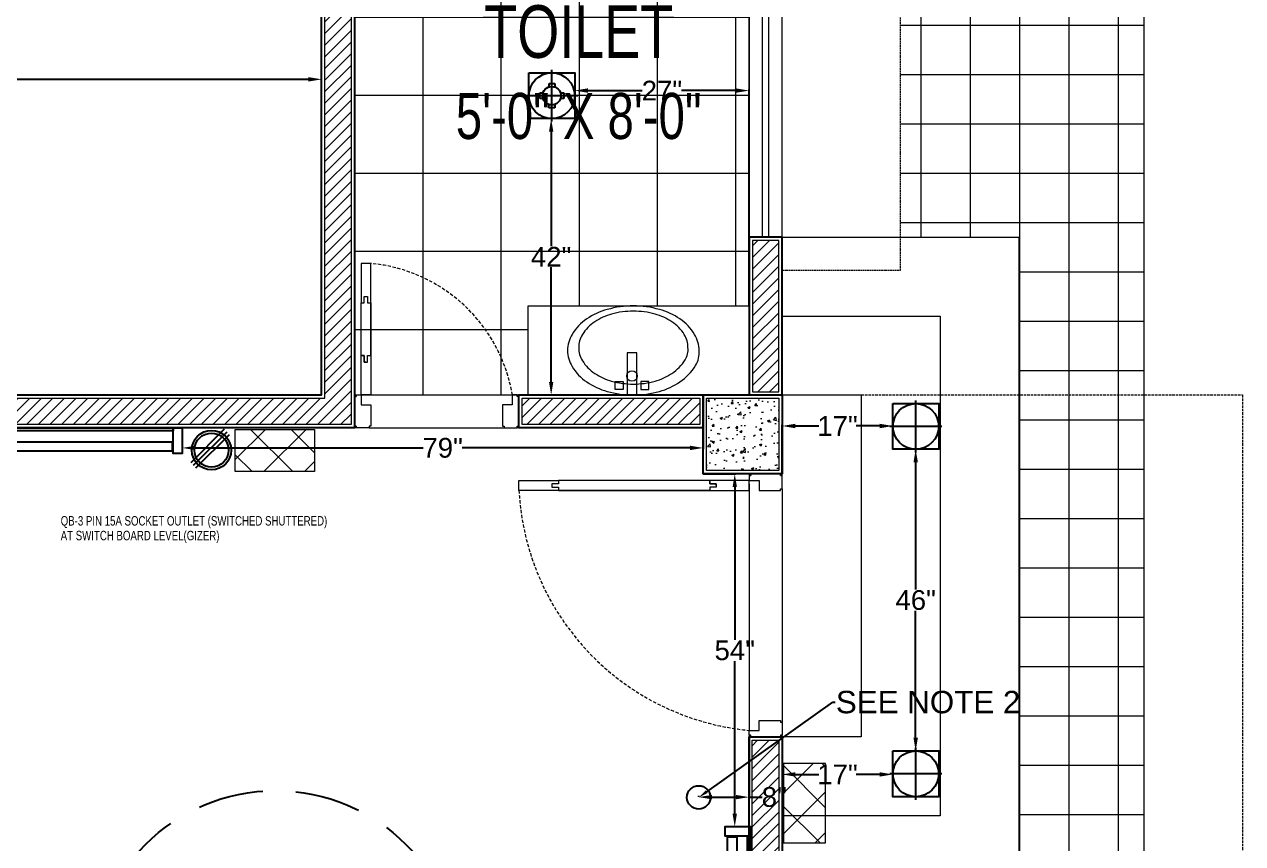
# Model space of a CAD drawing. Header units: inches. Extents: x 112 to 4169, y -2569 to 841.
# Drawn here: x 715.7 to 900.9, y -2329.5 to -2204.9 of the extents above; entities that cross this region are included whole.
import ezdxf
from ezdxf import colors
from ezdxf.entities.mleader import LeaderData, LeaderLine
from ezdxf.math import Vec2, Vec3

# ---------------------------------------------------------------- set-up
doc = ezdxf.new("R2010")
doc.units = ezdxf.units.IN
doc.header["$MEASUREMENT"] = 0
doc.linetypes.add('DASH', pattern=[0.35, 0.25, -0.1])
doc.linetypes.add('DASHED', pattern=[0.75, 0.5, -0.25])
doc.layers.get('Defpoints').update_dxf_attribs({"lineweight": 0})
for name, color, linetype, lineweight in [('COLUMN', 1, 'Continuous', 25), ('DOOR', 115, 'Continuous', 15), ('FLOOR TILE', 40, 'Continuous', 15), ('Glass', 5, 'Continuous', 9), ('HACTH', 8, 'Continuous', 9), ('I-WC----EXST', 7, 'Continuous', 15), ('I-WC----N', 7, 'Continuous', 15), ('Plaster Line', 254, 'Continuous', 15), ('Porch', 90, 'Continuous', 15), ('railing', 232, 'Continuous', 15), ('Stair', 86, 'Continuous', 18), ('Sunshed', 5, 'Continuous', 15), ('Switchboard', 30, 'Continuous', 13), ('Text', 252, 'Continuous', 15), ('WINDOW', 140, 'Continuous', 9)]:
    doc.layers.add(name, color=color, linetype=linetype, lineweight=lineweight)
for name, color, linetype in [('Lights', 7, 'Continuous'), ('Sockets', 7, 'Continuous'), ('wall 05', 253, 'Continuous')]:
    doc.layers.add(name, color=color, linetype=linetype)
doc.styles.get("Standard").update_dxf_attribs({"font": 'arial.ttf'})
doc.styles.add('Swiss721', font='swisscl.ttf')
doc.dimstyles.get("Standard").update_dxf_attribs({"dimtxt": 3, "dimasz": 2, "dimexe": 0.18, "dimexo": 0.0625, "dimgap": 0.09, "dimtad": 0, "dimtih": 1, "dimtoh": 1, "dimdec": 0, "dimzin": 0, "dimdsep": 46, "dimtxsty": 'Standard', "dimcen": 0.09, "dimclrd": 5, "dimadec": 0, "dimazin": 0, "dimtfac": 1, "dimtdec": 0, "dimtofl": 0, "dimtmove": 0, "dimatfit": 3, "dimfxl": 1, "dimtolj": 1, "dimtzin": 0, "dimarcsym": 0})
pattern_1 = [(45, (-121872.999, -173770.7034), (-0.8838834765, 0.8838834765), [])]

# ---------------------------------------------------------------- blocks, each defined once
blk = doc.blocks.new('C 12X12')
at = {"layer": 'HACTH'}
h = blk.add_hatch(dxfattribs=at)
h.set_pattern_fill('AR-CONC', color=256, scale=0.5, style=0)
h.set_pattern_definition([(50, (0, 0), (3.58630091, -0.313760675), [0.375, -4.125]), (355, (0, 0), (-0.69375667, 3.76096067), [0.3, -3.3]), (100.4514, (0.299, -0.026), (2.89254691, 3.44719771), [0.31870095, -3.50571056]), (46.1842, (0, 1), (5.33620524, -0.82759507), [0.5625, -6.1875]), (96.6356, (0.4447, 0.931), (4.67331353, 4.87058935), [0.47805144, -5.258565]), (351.1842, (0, 1), (4.67330973, 4.870593), [0.45, -4.95]), (21, (0.5, 0.75), (2.98453526, -2.01309445), [0.375, -4.125]), (326, (0.5, 0.75), (1.21657666, 3.62575023), [0.3, -3.3]), (71.4514, (0.7487, 0.5822), (4.20111314, 1.61265248), [0.31870095, -3.50571056]), (37.5, (0, 0), (0.060799277, 1.66446927), [0, -3.26, 0, -3.35, 0, -3.3125]), (7.5, (0, 0), (1.315347687, 1.97205856), [0, -1.91, 0, -3.185, 0, -1.2625]), (327.5, (-1.115, 0), (2.66911218, -0.112774359), [0, -1.25, 0, -3.9, 0, -5.175]), (317.5, (-1.615, 0), (2.915930847, 0.50052491), [0, -1.625, 0, -2.59, 0, -3.675])])
h.paths.add_polyline_path([(88279, -6819.5), (88279, -6808.5), (88268, -6808.5), (88268, -6819.5)])
at = {"layer": 'COLUMN'}
blk.add_lwpolyline([(88267.5, -6808), (88279.5, -6808), (88279.5, -6820), (88267.5, -6820)], close=True, dxfattribs=at)
at = {"layer": 'Plaster Line'}
blk.add_lwpolyline([(88268, -6808.5), (88279, -6808.5), (88279, -6819.5), (88268, -6819.5)], close=True, dxfattribs=at)
blk = doc.blocks.new('HANDWASH-02-PLAN')
at = {"layer": 'I-WC----N', "color": 2}
for points in [[(5.1, 0, 0.068513), (104.4, 13.6, 0.080648), (181.8, 49.6, 0.107051), (241.7, 112.3, 0.160603), (255.1, 169.3, 0.138041), (237.9, 230.4, 0.107051), (181.8, 289.1, 0.080648), (104.4, 325, 0.068513), (5.1, 338.7, 0.068513), (-94.2, 325, 0.080648), (-171.6, 289.1, 0.107051), (-227.7, 230.4, 0.138041), (-244.8, 169.3, 0.138041), (-227.7, 108.3, 0.107051), (-171.6, 49.6, 0.080648), (-94.2, 13.6, 0.068513)], [(5.1, 41.5, 0.067522), (87.7, 52.7, 0.079863), (151.9, 82.1, 0.107115), (201.7, 133.5, 0.162551), (212.8, 180.1, 0.139778), (198.6, 229.9, 0.107115), (151.9, 278.1, 0.079863), (87.7, 307.5, 0.067522), (5.1, 318.7, 0.067522), (-77.5, 307.5, 0.079863), (-141.7, 278.1, 0.107115), (-188.3, 229.9, 0.139778), (-202.5, 180.1, 0.139778), (-188.3, 130.3, 0.107115), (-141.7, 82.1, 0.079863), (-77.5, 52.7, 0.067522)]]:
    blk.add_lwpolyline(points, format="xyb", close=True, dxfattribs=at)
blk.add_circle((0, 72.3), 20, dxfattribs=at)
blk = doc.blocks.new('A$C01EB0BB3')
at = {"layer": 'I-WC----N', "color": 250, "ltscale": 0.5}
for points in [[(9.08, 6.42), (9.08, 0), (10.51, 0), (10.51, 6.42)], [(8.43, 2.06), (8.43, 0.85), (7.23, 0.85), (7.23, 2.06)], [(11.15, 2.06), (11.15, 0.85), (12.36, 0.85), (12.36, 2.06)]]:
    blk.add_lwpolyline(points, close=True, dxfattribs=at)
at = {"layer": 'I-WC----N', "color": 2, "xscale": 0.03999999999359716, "yscale": 0.03999999999359716, "zscale": 0.03999999999359716}
blk.add_blockref('HANDWASH-02-PLAN', (9.79, 0), dxfattribs=at)
blk = doc.blocks.new('A$C5AAA0143')
at = {"layer": 'Defpoints'}
for points in [[(-39.75, 5), (-40, 5), (-40, 4.75), (-39.75, 4.75)], [(0, 5), (-0.25, 5), (-0.25, 4.75), (0, 4.75)], [(-39.75, 0.25), (-40, 0.25), (-40, 0), (-39.75, 0)], [(0, 0.25), (-0.25, 0.25), (-0.25, 0), (0, 0)]]:
    blk.add_lwpolyline(points, close=True, dxfattribs=at)
at = {"layer": 'DOOR'}
for points in [[(-1.75, 10), (-2, 10), (-2, 11), (-2.5, 11), (-2.5, 5), (-1, 5), (-1, 11), (-1.5, 11), (-1.5, 10), (-1.75, 10), (-1.5, 10), (-1.5, 11), (-1, 11), (-1, 33.99), (-1.5, 33.99), (-1.5, 34.99), (-2, 34.99), (-2, 33.99), (-2.5, 33.99), (-2.5, 11), (-2.5, 39.99), (-1, 39.99), (-1, 33.99)], [(-39, 5), (-39, 3.5), (-37.5, 3.5), (-37.5, 0.25), (-37.75, 0.25), (-37.75, 0), (-39.75, 0), (-39.75, 0.25), (-40, 0.25), (-40, 4.75), (-39.75, 4.75), (-39.75, 5), (-39, 5)], [(-1, 5), (-1, 3.5), (-2.5, 3.5), (-2.5, 0.25), (-2.25, 0.25), (-2.25, 0), (-0.25, 0), (-0.25, 0.25), (0, 0.25), (0, 4.75), (-0.25, 4.75), (-0.25, 5), (-1, 5)]]:
    blk.add_lwpolyline(points, dxfattribs=at)
at = {"layer": 'DOOR', "linetype": 'DASHED', "lineweight": 0}
blk.add_arc((-0.49, 1.36), 38.68, 92.9729, 174.603, dxfattribs=at)
at = {"layer": 'HACTH', "lineweight": 0, "ltscale": 10}
for p, q in [((-1.5, 5), (-39, 5)), ((-2.25, 0), (-37.75, 0))]:
    blk.add_line(p, q, dxfattribs=at)
blk = doc.blocks.new('A$C63C712C3')
at = {"ltscale": 2}
for p, q in [((39.8, 42), (33.8, 42)), ((39.8, 15.9), (33.8, 15.9)), ((1230.6, 42), (1236.6, 42)), ((1230.6, 15.9), (1236.6, 15.9))]:
    blk.add_line(p, q, dxfattribs=at)
for points in [[(35.5, 102.6), (0, 102.6), (0, 0), (35.5, 0)], [(35.5, 102.6), (1235.5, 102.6), (1235.5, 90.2), (35.5, 90.2)], [(1235.5, 102.6), (1270.9, 102.6), (1270.9, 0), (1235.5, 0)], [(39.8, 47.6), (1230.6, 47.6), (1230.6, 10.1), (39.8, 10.1)]]:
    blk.add_lwpolyline(points, close=True, dxfattribs=at)
blk = doc.blocks.new('*D312')
at = {"color": 0, "lineweight": -2, "transparency": 16777216}
for p, q in [((818.91, -2273.3), (823.84, -2273.3)), ((826.04, -2326.99), (823.48, -2326.99))]:
    blk.add_line(p, q, dxfattribs=at)
at = {"color": 5, "lineweight": -2, "transparency": 16777216}
for p, q in [((823.66, -2275.3), (823.66, -2298.53)), ((823.66, -2324.99), (823.66, -2301.76))]:
    blk.add_line(p, q, dxfattribs=at)
at = {"color": 5, "transparency": 16777216}
for points in [[(823.33, -2275.3), (823.99, -2275.3), (823.66, -2273.3)], [(823.33, -2324.99), (823.99, -2324.99), (823.66, -2326.99)]]:
    blk.add_solid(points, dxfattribs=at)
at = {"layer": 'Defpoints', "color": 0, "transparency": 16777216}
for p in [(818.85, -2273.3), (823.66, -2273.3), (826.1, -2326.99)]:
    blk.add_point(p, dxfattribs=at)
at = {"color": 0, "transparency": 16777216, "insert": (823.66, -2300.14), "char_height": 3, "attachment_point": 5}
blk.add_mtext('\\A1;54"', dxfattribs=at)
blk = doc.blocks.new('*D318')
at = {"color": 0, "lineweight": -2, "transparency": 16777216}
for p, q in [((739.66, -2266.36), (739.66, -2269.53)), ((818.85, -2266.36), (818.85, -2269.53))]:
    blk.add_line(p, q, dxfattribs=at)
at = {"color": 5, "lineweight": -2, "transparency": 16777216}
for p, q in [((741.66, -2269.35), (776.29, -2269.35)), ((816.85, -2269.35), (782.22, -2269.35))]:
    blk.add_line(p, q, dxfattribs=at)
at = {"color": 5, "transparency": 16777216}
for points in [[(741.66, -2269.01), (741.66, -2269.68), (739.66, -2269.35)], [(816.85, -2269.01), (816.85, -2269.68), (818.85, -2269.35)]]:
    blk.add_solid(points, dxfattribs=at)
at = {"layer": 'Defpoints', "color": 0, "transparency": 16777216}
for p in [(739.66, -2266.3), (818.85, -2266.3), (818.85, -2269.35)]:
    blk.add_point(p, dxfattribs=at)
at = {"color": 0, "transparency": 16777216, "insert": (779.26, -2269.35), "char_height": 3, "attachment_point": 5}
blk.add_mtext('\\A1;79"', dxfattribs=at)
blk = doc.blocks.new('*D330')
at = {"color": 0, "lineweight": -2, "transparency": 16777216}
for p, q in [((830.85, -2313.57), (830.85, -2319.18)), ((847.7, -2318.98), (847.7, -2319.18))]:
    blk.add_line(p, q, dxfattribs=at)
at = {"color": 5, "lineweight": -2, "transparency": 16777216}
for p, q in [((832.85, -2319), (836.44, -2319)), ((845.7, -2319), (842.12, -2319))]:
    blk.add_line(p, q, dxfattribs=at)
at = {"color": 5, "transparency": 16777216}
for points in [[(832.85, -2318.67), (832.85, -2319.33), (830.85, -2319)], [(845.7, -2318.67), (845.7, -2319.33), (847.7, -2319)]]:
    blk.add_solid(points, dxfattribs=at)
at = {"layer": 'Defpoints', "color": 0, "transparency": 16777216}
for p in [(830.85, -2313.51), (830.85, -2319), (847.7, -2318.92)]:
    blk.add_point(p, dxfattribs=at)
at = {"color": 0, "transparency": 16777216, "insert": (839.28, -2319), "char_height": 3, "attachment_point": 5}
blk.add_mtext('\\A1;17"', dxfattribs=at)
blk = doc.blocks.new('*D331')
at = {"color": 0, "lineweight": -2, "transparency": 16777216}
for p, q in [((830.85, -2273.24), (830.85, -2265.83)), ((847.7, -2266.02), (847.7, -2265.83))]:
    blk.add_line(p, q, dxfattribs=at)
at = {"color": 5, "lineweight": -2, "transparency": 16777216}
for p, q in [((832.85, -2266.01), (836.44, -2266.01)), ((845.7, -2266.01), (842.12, -2266.01))]:
    blk.add_line(p, q, dxfattribs=at)
at = {"color": 5, "transparency": 16777216}
for points in [[(832.85, -2265.68), (832.85, -2266.35), (830.85, -2266.01)], [(845.7, -2265.68), (845.7, -2266.35), (847.7, -2266.01)]]:
    blk.add_solid(points, dxfattribs=at)
at = {"layer": 'Defpoints', "color": 0, "transparency": 16777216}
for p in [(830.85, -2266.01), (847.7, -2266.09), (830.85, -2273.3)]:
    blk.add_point(p, dxfattribs=at)
at = {"color": 0, "transparency": 16777216, "insert": (839.28, -2266.01), "char_height": 3, "attachment_point": 5}
blk.add_mtext('\\A1;17"', dxfattribs=at)
blk = doc.blocks.new('*D332')
at = {"color": 0, "lineweight": -2, "transparency": 16777216}
for p, q in [((851.12, -2269.56), (850.98, -2269.56)), ((851.12, -2315.43), (850.98, -2315.43))]:
    blk.add_line(p, q, dxfattribs=at)
at = {"color": 5, "lineweight": -2, "transparency": 16777216}
for p, q in [((851.16, -2271.56), (851.16, -2290.87)), ((851.16, -2313.43), (851.16, -2294.12))]:
    blk.add_line(p, q, dxfattribs=at)
at = {"color": 5, "transparency": 16777216}
for points in [[(850.83, -2271.56), (851.5, -2271.56), (851.16, -2269.56)], [(850.83, -2313.43), (851.5, -2313.43), (851.16, -2315.43)]]:
    blk.add_solid(points, dxfattribs=at)
at = {"layer": 'Defpoints', "color": 0, "transparency": 16777216}
for p in [(851.18, -2269.56), (851.16, -2315.43), (851.18, -2315.43)]:
    blk.add_point(p, dxfattribs=at)
at = {"color": 0, "transparency": 16777216, "insert": (851.16, -2292.5), "char_height": 3, "attachment_point": 5}
blk.add_mtext('\\A1;46"', dxfattribs=at)
blk = doc.blocks.new('*D333')
at = {"color": 0, "lineweight": -2, "transparency": 16777216}
for p, q in [((795.79, -2219.27), (795.57, -2219.27)), ((790.91, -2261.3), (795.93, -2261.3))]:
    blk.add_line(p, q, dxfattribs=at)
at = {"color": 5, "lineweight": -2, "transparency": 16777216}
for p, q in [((795.75, -2221.27), (795.75, -2238.69)), ((795.75, -2259.3), (795.75, -2241.88))]:
    blk.add_line(p, q, dxfattribs=at)
at = {"color": 5, "transparency": 16777216}
for points in [[(795.42, -2221.27), (796.09, -2221.27), (795.75, -2219.27)], [(795.42, -2259.3), (796.09, -2259.3), (795.75, -2261.3)]]:
    blk.add_solid(points, dxfattribs=at)
at = {"layer": 'Defpoints', "color": 0, "transparency": 16777216}
for p in [(795.85, -2219.27), (790.85, -2261.3), (795.75, -2261.3)]:
    blk.add_point(p, dxfattribs=at)
at = {"color": 0, "transparency": 16777216, "insert": (795.75, -2240.28), "char_height": 3, "attachment_point": 5}
blk.add_mtext('\\A1;42"', dxfattribs=at)
blk = doc.blocks.new('*D334')
at = {"color": 0, "lineweight": -2, "transparency": 16777216}
for p, q in [((799.33, -2215.73), (799.33, -2214.83)), ((825.85, -2247.69), (825.85, -2214.83))]:
    blk.add_line(p, q, dxfattribs=at)
at = {"color": 5, "lineweight": -2, "transparency": 16777216}
for p, q in [((801.33, -2215.01), (809.58, -2215.01)), ((823.85, -2215.01), (815.59, -2215.01))]:
    blk.add_line(p, q, dxfattribs=at)
at = {"color": 5, "transparency": 16777216}
for points in [[(801.33, -2214.67), (801.33, -2215.34), (799.33, -2215.01)], [(823.85, -2214.67), (823.85, -2215.34), (825.85, -2215.01)]]:
    blk.add_solid(points, dxfattribs=at)
at = {"layer": 'Defpoints', "color": 0, "transparency": 16777216}
for p in [(799.33, -2215.79), (825.85, -2215.01), (825.85, -2247.75)]:
    blk.add_point(p, dxfattribs=at)
at = {"color": 0, "transparency": 16777216, "insert": (812.59, -2215.01), "char_height": 3, "attachment_point": 5}
blk.add_mtext('\\A1;27"', dxfattribs=at)
blk = doc.blocks.new('*D335')
at = {"color": 0, "lineweight": -2, "transparency": 16777216}
for p, q in [((641.8, -2213.36), (641.8, -2213.48)), ((760.85, -2261.24), (760.85, -2213.12))]:
    blk.add_line(p, q, dxfattribs=at)
at = {"color": 5, "lineweight": -2, "transparency": 16777216}
for p, q in [((643.8, -2213.3), (697.32, -2213.3)), ((758.85, -2213.3), (705.33, -2213.3))]:
    blk.add_line(p, q, dxfattribs=at)
at = {"color": 5, "transparency": 16777216}
for points in [[(643.8, -2212.96), (643.8, -2213.63), (641.8, -2213.3)], [(758.85, -2212.96), (758.85, -2213.63), (760.85, -2213.3)]]:
    blk.add_solid(points, dxfattribs=at)
at = {"layer": 'Defpoints', "color": 0, "transparency": 16777216}
for p in [(641.8, -2213.29), (760.85, -2213.3), (760.85, -2261.3)]:
    blk.add_point(p, dxfattribs=at)
at = {"color": 0, "transparency": 16777216, "insert": (701.33, -2213.3), "char_height": 3, "attachment_point": 5}
blk.add_mtext('\\A1;119"', dxfattribs=at)
blk = doc.blocks.new('*D384')
at = {"color": 0, "lineweight": -2, "transparency": 16777216}
for p, q in [((825.85, -2313.36), (825.85, -2322.63)), ((818.18, -2322.42), (818.18, -2322.27))]:
    blk.add_line(p, q, dxfattribs=at)
at = {"color": 5, "lineweight": -2, "transparency": 16777216}
for p, q in [((820.18, -2322.45), (823.85, -2322.45)), ((825.85, -2322.45), (827.85, -2322.45))]:
    blk.add_line(p, q, dxfattribs=at)
at = {"color": 5, "transparency": 16777216}
for points in [[(820.18, -2322.12), (820.18, -2322.78), (818.18, -2322.45)], [(823.85, -2322.12), (823.85, -2322.78), (825.85, -2322.45)]]:
    blk.add_solid(points, dxfattribs=at)
at = {"layer": 'Defpoints', "color": 0, "transparency": 16777216}
for p in [(825.85, -2313.3), (818.18, -2322.49), (825.85, -2322.45)]:
    blk.add_point(p, dxfattribs=at)
at = {"color": 0, "transparency": 16777216, "insert": (829.67, -2322.45), "char_height": 3, "attachment_point": 5}
blk.add_mtext('\\A1;8"', dxfattribs=at)

msp = doc.modelspace()

# ---------------------------------------------------------------- hatches: boundary and pattern name
at = {"layer": 'FLOOR TILE'}
h = msp.add_hatch(dxfattribs=at)
h.set_pattern_fill('ANSI37', color=256, scale=95, angle=45, style=0)
h.set_pattern_definition([(90, (-140512.456, -173797.579), (-11.875, 3e-15), []), (180, (-140512.456, -173797.579), (-3e-15, -11.875), [])])
edge = h.paths.add_edge_path()
edge.add_ellipse((806.09, -2187.79), major_axis=(-4.63, 4.63), ratio=1, start_angle=62.2477, end_angle=114.5476, ccw=False)
edge.add_ellipse((869.48, -2168.11), major_axis=(-51.56, 51.56), ratio=1, start_angle=46.3918, end_angle=62.2477, ccw=False)
edge.add_ellipse((815.05, -2168.34), major_axis=(13.11, 13.11), ratio=1, start_angle=125.5377, end_angle=139.7797, ccw=False)
edge.add_line((796.77, -2165.29), (765.85, -2165.29))
edge.add_line((765.85, -2165.29), (765.85, -2261.3))
edge.add_line((765.85, -2261.3), (792.25, -2261.3))
edge.add_line((792.25, -2261.3), (792.25, -2247.75))
edge.add_line((792.25, -2247.75), (825.85, -2247.75))
edge.add_line((825.85, -2247.75), (825.85, -2188.29))
edge.add_line((825.85, -2188.29), (825.65, -2188.29))
edge.add_line((825.65, -2188.29), (825.65, -2189.09))
edge.add_line((825.65, -2189.09), (821.85, -2189.09))
edge.add_line((821.85, -2189.09), (821.25, -2189.09))
edge.add_line((821.25, -2189.09), (821.25, -2188.69))
edge.add_line((821.25, -2188.69), (820.85, -2188.69))
edge.add_line((820.85, -2188.69), (820.85, -2183.69))
edge.add_line((820.85, -2183.69), (821.25, -2183.69))
edge.add_line((821.25, -2183.69), (821.25, -2183.29))
edge.add_line((821.25, -2183.29), (821.85, -2183.29))
edge.add_line((821.85, -2183.29), (825.65, -2183.29))
edge.add_line((825.65, -2183.29), (825.65, -2184.09))
edge.add_line((825.65, -2184.09), (825.85, -2184.09))
edge.add_line((825.85, -2184.09), (825.85, -2179.3))
edge.add_line((825.85, -2179.3), (825.65, -2179.3))
edge.add_line((825.65, -2179.3), (825.65, -2178.66))
edge.add_line((825.65, -2178.66), (824.6, -2178.66))
edge.add_ellipse((823.45, -2178.32), major_axis=(-0.849, 0.849), ratio=1, start_angle=-120.2055, end_angle=208.8603, ccw=False)
edge.add_line((824.61, -2178.02), (825.65, -2178.02))
edge.add_line((825.65, -2178.02), (825.65, -2177.38))
edge.add_line((825.65, -2177.38), (825.85, -2177.38))
edge.add_line((825.85, -2177.38), (825.85, -2165.29))
edge.add_line((825.85, -2165.29), (814.43, -2165.29))
edge.add_line((814.43, -2165.29), (814.66, -2167.3))
edge.add_line((814.66, -2167.3), (814.66, -2169.38))
edge.add_line((814.66, -2169.38), (814.63, -2169.66))
edge.add_ellipse((741.73, -2168.11), major_axis=(51.56, 51.56), ratio=1, start_angle=297.7523, end_angle=313.7776, ccw=False)
edge.add_ellipse((805.11, -2187.79), major_axis=(4.63, 4.63), ratio=1, start_angle=245.4524, end_angle=297.7523, ccw=False)
edge.add_ellipse((805.6, -2189.1), major_axis=(3.64, 3.64), ratio=1, start_angle=204.5476, end_angle=245.4524, ccw=False)
h.paths.add_polyline_path([(816.85, -2172.54), (816.85, -2168.54), (820.85, -2168.54), (820.85, -2172.54)], flags=16)
edge = h.paths.add_edge_path(flags=0)
edge.add_ellipse((818.85, -2170.54), major_axis=(1.18, 1.18), ratio=1, start_angle=0, end_angle=360)
edge.add_ellipse((817.5, -2170.2), major_axis=(-0.114, 0.114), ratio=1, start_angle=259.9513, end_angle=429.2591, ccw=False)
edge.add_ellipse((818.85, -2170.54), major_axis=(1.18, 1.18), ratio=1, start_angle=0, end_angle=360)
edge.add_ellipse((817.95, -2169.47), major_axis=(0.114, 0.114), ratio=1, start_angle=313.9513, end_angle=483.2591, ccw=False)
edge.add_ellipse((818.85, -2170.54), major_axis=(1.18, 1.18), ratio=1, start_angle=0, end_angle=360)
edge.add_ellipse((820.21, -2170.88), major_axis=(-0.114, 0.114), ratio=1, start_angle=79.9513, end_angle=249.2591, ccw=False)
edge.add_ellipse((818.85, -2170.54), major_axis=(1.18, 1.18), ratio=1, start_angle=0, end_angle=360)
edge.add_ellipse((819.75, -2171.61), major_axis=(0.114, 0.114), ratio=1, start_angle=133.9513, end_angle=303.2591, ccw=False)
edge = h.paths.add_edge_path(flags=0)
edge.add_ellipse((819.32, -2171.24), major_axis=(0.246, 0.246), ratio=1, start_angle=116.921, end_angle=177.9157)
edge.add_ellipse((818.7, -2171.78), major_axis=(0.334, 0.334), ratio=1, start_angle=310.3777, end_angle=354.368, ccw=False)
edge.add_ellipse((818.82, -2171.79), major_axis=(-0.253, 0.253), ratio=1, start_angle=177.8657, end_angle=221.1305, ccw=False)
edge.add_ellipse((818.95, -2171.93), major_axis=(-0.114, 0.114), ratio=1, start_angle=7.9513, end_angle=177.2591, ccw=False)
edge.add_ellipse((818.62, -2171.62), major_axis=(-0.213, 0.213), ratio=1, start_angle=178.4765, end_angle=250.215)
edge.add_ellipse((819.38, -2171.21), major_axis=(0.402, 0.402), ratio=1, start_angle=127.8078, end_angle=164.3437, ccw=False)
edge.add_ellipse((819, -2171.15), major_axis=(-0.131, 0.131), ratio=1, start_angle=20.1594, end_angle=41.0363, ccw=False)
edge.add_ellipse((818.75, -2170.91), major_axis=(-0.0517, 0.0517), ratio=1, start_angle=0, end_angle=360)
edge.add_ellipse((818.91, -2171.1), major_axis=(0.0581, 0.0581), ratio=1, start_angle=292.7818, end_angle=477.3556, ccw=False)
edge = h.paths.add_edge_path(flags=0)
edge.add_ellipse((818.11, -2171.73), major_axis=(-0.114, 0.114), ratio=1, start_angle=-28.0487, end_angle=141.2591, ccw=False)
edge.add_ellipse((818.03, -2171.27), major_axis=(-0.213, 0.213), ratio=1, start_angle=142.4765, end_angle=214.215)
edge.add_ellipse((818.89, -2171.4), major_axis=(0.402, 0.402), ratio=1, start_angle=91.8078, end_angle=128.3437, ccw=False)
edge.add_ellipse((818.62, -2171.12), major_axis=(-0.131, 0.131), ratio=1, start_angle=-15.8406, end_angle=5.0363, ccw=False)
edge.add_ellipse((818.57, -2171.03), major_axis=(-0.0581, 0.0581), ratio=1, start_angle=166.7818, end_angle=351.3556, ccw=False)
edge.add_ellipse((818.82, -2171.38), major_axis=(0.246, 0.246), ratio=1, start_angle=80.921, end_angle=141.9157)
edge.add_ellipse((818, -2171.45), major_axis=(-0.334, 0.334), ratio=1, start_angle=184.3777, end_angle=228.368, ccw=False)
edge.add_ellipse((818.09, -2171.53), major_axis=(0.253, 0.253), ratio=1, start_angle=231.8657, end_angle=275.1305, ccw=False)
edge = h.paths.add_edge_path(flags=0)
edge.add_ellipse((817.56, -2171.07), major_axis=(0.114, 0.114), ratio=1, start_angle=25.9513, end_angle=195.2591, ccw=False)
edge.add_ellipse((817.75, -2170.65), major_axis=(-0.213, 0.213), ratio=1, start_angle=106.4765, end_angle=178.215)
edge.add_ellipse((818.38, -2171.25), major_axis=(-0.402, 0.402), ratio=1, start_angle=-34.1922, end_angle=2.3437, ccw=False)
edge.add_ellipse((818.32, -2170.87), major_axis=(-0.131, 0.131), ratio=1, start_angle=-51.8406, end_angle=-30.9637, ccw=False)
edge.add_ellipse((818.34, -2170.77), major_axis=(0.0581, 0.0581), ratio=1, start_angle=220.7818, end_angle=405.3556, ccw=False)
edge.add_ellipse((818.33, -2171.2), major_axis=(0.246, 0.246), ratio=1, start_angle=44.921, end_angle=105.9157)
edge.add_ellipse((817.63, -2170.78), major_axis=(0.334, 0.334), ratio=1, start_angle=238.3777, end_angle=282.368, ccw=False)
edge.add_ellipse((817.65, -2170.89), major_axis=(0.253, 0.253), ratio=1, start_angle=195.8657, end_angle=239.1305, ccw=False)
edge = h.paths.add_edge_path(flags=0)
edge.add_ellipse((819.29, -2171.55), major_axis=(0.213, 0.213), ratio=1, start_angle=304.4765, end_angle=376.215)
edge.add_ellipse((819.68, -2170.77), major_axis=(-0.402, 0.402), ratio=1, start_angle=73.8078, end_angle=110.3437, ccw=False)
edge.add_ellipse((819.33, -2170.94), major_axis=(0.131, 0.131), ratio=1, start_angle=146.1594, end_angle=167.0363, ccw=False)
edge.add_ellipse((819.23, -2170.95), major_axis=(0.0581, 0.0581), ratio=1, start_angle=328.7818, end_angle=513.3556, ccw=False)
edge.add_ellipse((819.64, -2170.83), major_axis=(-0.246, 0.246), ratio=1, start_angle=62.921, end_angle=123.9157)
edge.add_ellipse((819.46, -2171.63), major_axis=(-0.334, 0.334), ratio=1, start_angle=256.3777, end_angle=300.368, ccw=False)
edge.add_ellipse((819.56, -2171.57), major_axis=(-0.253, 0.253), ratio=1, start_angle=213.8657, end_angle=257.1305)
edge.add_ellipse((819.46, -2171.63), major_axis=(-0.334, 0.334), ratio=1, start_angle=256.3777, end_angle=300.368)
edge.add_ellipse((819.64, -2170.83), major_axis=(-0.246, 0.246), ratio=1, start_angle=62.921, end_angle=123.9157, ccw=False)
edge.add_ellipse((819.23, -2170.95), major_axis=(0.0581, 0.0581), ratio=1, start_angle=328.7818, end_angle=513.3556)
edge.add_ellipse((819.33, -2170.94), major_axis=(0.131, 0.131), ratio=1, start_angle=146.1594, end_angle=167.0363)
edge.add_ellipse((819.68, -2170.77), major_axis=(-0.402, 0.402), ratio=1, start_angle=73.8078, end_angle=110.3437)
edge = h.paths.add_edge_path(flags=0)
edge.add_ellipse((817.72, -2170.02), major_axis=(0.334, 0.334), ratio=1, start_angle=202.3777, end_angle=246.368)
edge.add_ellipse((818.04, -2170.77), major_axis=(-0.246, 0.246), ratio=1, start_angle=-81.079, end_angle=-20.0843, ccw=False)
edge.add_ellipse((818.3, -2170.43), major_axis=(0.0581, 0.0581), ratio=1, start_angle=184.7818, end_angle=369.3556)
edge.add_ellipse((818.22, -2170.5), major_axis=(-0.131, 0.131), ratio=1, start_angle=-87.8406, end_angle=-66.9637)
edge.add_ellipse((818.05, -2170.84), major_axis=(-0.402, 0.402), ratio=1, start_angle=-70.1922, end_angle=-33.6563)
edge.add_ellipse((817.9, -2169.98), major_axis=(0.213, 0.213), ratio=1, start_angle=160.4765, end_angle=232.215)
edge.add_ellipse((818.05, -2170.84), major_axis=(-0.402, 0.402), ratio=1, start_angle=-70.1922, end_angle=-33.6563, ccw=False)
edge.add_ellipse((818.22, -2170.5), major_axis=(-0.131, 0.131), ratio=1, start_angle=-87.8406, end_angle=-66.9637, ccw=False)
edge.add_ellipse((818.3, -2170.43), major_axis=(0.0581, 0.0581), ratio=1, start_angle=184.7818, end_angle=369.3556, ccw=False)
edge.add_ellipse((818.04, -2170.77), major_axis=(-0.246, 0.246), ratio=1, start_angle=-81.079, end_angle=-20.0843)
edge.add_ellipse((817.72, -2170.02), major_axis=(0.334, 0.334), ratio=1, start_angle=202.3777, end_angle=246.368, ccw=False)
edge.add_ellipse((817.67, -2170.12), major_axis=(0.253, 0.253), ratio=1, start_angle=159.8657, end_angle=203.1305)
edge = h.paths.add_edge_path(flags=0)
edge.add_ellipse((819.17, -2170.75), major_axis=(-0.0517, 0.0517), ratio=1, start_angle=0, end_angle=360)
edge.add_ellipse((819.65, -2170.24), major_axis=(-0.402, 0.402), ratio=1, start_angle=109.8078, end_angle=146.3437, ccw=False)
edge.add_ellipse((819.48, -2170.58), major_axis=(0.131, 0.131), ratio=1, start_angle=182.1594, end_angle=203.0363, ccw=False)
edge = h.paths.add_edge_path(flags=0)
edge.add_ellipse((818.71, -2170.18), major_axis=(-0.0517, 0.0517), ratio=1, start_angle=0, end_angle=360)
edge.add_ellipse((818.37, -2170.13), major_axis=(-0.131, 0.131), ratio=1, start_angle=236.1594, end_angle=257.0363, ccw=False)
edge.add_ellipse((818.47, -2170.12), major_axis=(0.0581, 0.0581), ratio=1, start_angle=148.7818, end_angle=333.3556, ccw=False)
edge = h.paths.add_edge_path(flags=0)
edge.add_ellipse((818.38, -2169.84), major_axis=(0.246, 0.246), ratio=1, start_angle=296.921, end_angle=357.9157)
edge.add_ellipse((819, -2169.3), major_axis=(0.334, 0.334), ratio=1, start_angle=130.3777, end_angle=174.368, ccw=False)
edge.add_ellipse((818.89, -2169.29), major_axis=(-0.253, 0.253), ratio=1, start_angle=-2.1343, end_angle=41.1305, ccw=False)
edge.add_ellipse((818.75, -2169.15), major_axis=(-0.114, 0.114), ratio=1, start_angle=187.9513, end_angle=357.2591, ccw=False)
edge.add_ellipse((819.09, -2169.46), major_axis=(-0.213, 0.213), ratio=1, start_angle=-1.5235, end_angle=70.215)
edge.add_ellipse((818.32, -2169.87), major_axis=(0.402, 0.402), ratio=1, start_angle=307.8078, end_angle=344.3437, ccw=False)
edge.add_ellipse((818.7, -2169.93), major_axis=(-0.131, 0.131), ratio=1, start_angle=200.1594, end_angle=221.0363, ccw=False)
edge.add_ellipse((818.79, -2169.98), major_axis=(0.0581, 0.0581), ratio=1, start_angle=112.7818, end_angle=297.3556, ccw=False)
edge = h.paths.add_edge_path(flags=0)
edge.add_ellipse((818.88, -2169.7), major_axis=(0.246, 0.246), ratio=1, start_angle=260.921, end_angle=321.9157)
edge.add_ellipse((819.7, -2169.63), major_axis=(-0.334, 0.334), ratio=1, start_angle=4.3777, end_angle=48.368, ccw=False)
edge.add_ellipse((819.61, -2169.55), major_axis=(0.253, 0.253), ratio=1, start_angle=51.8657, end_angle=95.1305, ccw=False)
edge.add_ellipse((819.59, -2169.35), major_axis=(-0.114, 0.114), ratio=1, start_angle=151.9513, end_angle=321.2591, ccw=False)
edge.add_ellipse((819.68, -2169.81), major_axis=(-0.213, 0.213), ratio=1, start_angle=-37.5235, end_angle=34.215)
edge.add_ellipse((818.81, -2169.68), major_axis=(-0.402, 0.402), ratio=1, start_angle=181.8078, end_angle=218.3437, ccw=False)
edge.add_ellipse((819.09, -2169.96), major_axis=(-0.131, 0.131), ratio=1, start_angle=164.1594, end_angle=185.0363, ccw=False)
edge.add_ellipse((819.13, -2170.05), major_axis=(0.0581, 0.0581), ratio=1, start_angle=76.7818, end_angle=261.3556, ccw=False)
edge = h.paths.add_edge_path(flags=0)
edge.add_ellipse((819.15, -2170.3), major_axis=(-0.0517, 0.0517), ratio=1, start_angle=0, end_angle=360)
edge.add_ellipse((819.36, -2170.31), major_axis=(0.0581, 0.0581), ratio=1, start_angle=40.7818, end_angle=225.3556, ccw=False)
edge = h.paths.add_edge_path(flags=0)
edge.add_ellipse((819.39, -2170.21), major_axis=(-0.131, 0.131), ratio=1, start_angle=128.1594, end_angle=149.0363)
edge.add_ellipse((819.32, -2169.83), major_axis=(-0.402, 0.402), ratio=1, start_angle=145.8078, end_angle=182.3437)
edge.add_ellipse((819.95, -2170.43), major_axis=(-0.213, 0.213), ratio=1, start_angle=-73.5235, end_angle=-1.785, ccw=False)
edge.add_ellipse((820.15, -2170.01), major_axis=(0.114, 0.114), ratio=1, start_angle=205.9513, end_angle=375.2591)
edge.add_ellipse((820.05, -2170.19), major_axis=(0.253, 0.253), ratio=1, start_angle=15.8657, end_angle=59.1305)
edge.add_ellipse((820.07, -2170.3), major_axis=(0.334, 0.334), ratio=1, start_angle=58.3777, end_angle=102.368)
edge.add_ellipse((819.37, -2169.88), major_axis=(-0.246, 0.246), ratio=1, start_angle=134.921, end_angle=195.9157)
edge.add_ellipse((820.07, -2170.3), major_axis=(0.334, 0.334), ratio=1, start_angle=58.3777, end_angle=102.368, ccw=False)
edge.add_ellipse((820.05, -2170.19), major_axis=(0.253, 0.253), ratio=1, start_angle=15.8657, end_angle=59.1305, ccw=False)
edge.add_ellipse((820.15, -2170.01), major_axis=(0.114, 0.114), ratio=1, start_angle=205.9513, end_angle=375.2591, ccw=False)
edge.add_ellipse((819.95, -2170.43), major_axis=(-0.213, 0.213), ratio=1, start_angle=-73.5235, end_angle=-1.785)
edge.add_ellipse((819.32, -2169.83), major_axis=(-0.402, 0.402), ratio=1, start_angle=145.8078, end_angle=182.3437, ccw=False)
at = {"layer": 'HACTH', "ltscale": 10}
h = msp.add_hatch(dxfattribs=at)
h.set_pattern_fill('ANSI37', color=256, scale=60, angle=45, style=0)
h.set_pattern_definition([(90, (-138393.006, -173797.579), (-7.5, 1e-15), []), (180, (-138393.006, -173797.579), (-1e-15, -7.5), [])])
h.paths.add_polyline_path([(885.86, -2002.29), (830.85, -2002.29), (161.85, -2002.29), (161.85, -2057.3), (221.85, -2057.3), (233.85, -2057.3), (340.85, -2057.3), (340.85, -2021.29), (484.85, -2021.29), (484.85, -2057.3), (490.85, -2057.3), (490.85, -2039.3), (560.85, -2039.3), (560.85, -2057.3), (584.85, -2057.3), (584.85, -2039.3), (654.85, -2039.3), (654.85, -2057.3), (664.85, -2057.3), (719.85, -2057.3), (719.85, -2039.3), (789.85, -2039.3), (789.85, -2057.3), (818.85, -2057.3), (830.85, -2057.3), (830.85, -2069.3), (830.85, -2076.3), (848.85, -2076.3), (848.85, -2146.3), (830.85, -2146.3), (830.85, -2172.3), (848.85, -2172.3), (848.85, -2237.3), (866.86, -2237.3), (866.86, -2337.3), (830.85, -2337.3), (830.85, -2351.3), (830.85, -2411.3), (885.86, -2411.3)])
h.paths.add_polyline_path([(221.85, -2076.29), (221.85, -2069.3), (221.85, -2062.3), (161.85, -2062.3), (161.85, -2261.3), (221.85, -2261.3), (221.85, -2231.29), (203.85, -2231.29), (185.84, -2231.29), (185.84, -2129.29), (221.85, -2129.29)], flags=17)
at = {"layer": 'HACTH'}
h = msp.add_hatch(dxfattribs=at)
h.set_pattern_fill('ANSI31', color=256, scale=10, style=0)
h.set_pattern_definition(pattern_1)
h.paths.add_polyline_path([(826.35, -2164.79), (826.35, -2176.8), (830.35, -2176.8), (830.35, -2141.8), (826.35, -2141.8), (826.35, -2160.79), (748.35, -2160.79), (748.35, -2164.79), (761.35, -2164.79), (761.35, -2261.8), (665.35, -2261.8), (665.35, -2265.8), (765.35, -2265.8), (765.35, -2164.79)])
h = msp.add_hatch(dxfattribs=at)
h.set_pattern_fill('ANSI31', color=256, scale=10, style=0)
h.set_pattern_definition([(45, (-118637.1873, -175129.3978), (-0.8838834765, 0.8838834765), [])])
h.paths.add_polyline_path([(826.35, -2260.8), (830.35, -2260.8), (830.35, -2237.8), (826.35, -2237.8)])
h = msp.add_hatch(dxfattribs=at)
h.set_pattern_fill('ANSI31', color=256, scale=10, style=0)
h.set_pattern_definition(pattern_1)
h.paths.add_polyline_path([(818.35, -2265.8), (818.35, -2261.8), (791.35, -2261.8), (791.35, -2265.8)])
h = msp.add_hatch(dxfattribs=at)
h.set_pattern_fill('ANSI31', color=256, scale=10, style=0)
h.set_pattern_definition(pattern_1)
h.paths.add_polyline_path([(830.35, -2313.8), (826.29, -2313.8), (826.35, -2350.8), (830.35, -2350.8)])
at = {"layer": 'Switchboard'}
h = msp.add_hatch(dxfattribs=at)
h.set_pattern_fill('ANSI37', color=256, scale=35)
h.set_pattern_definition([(45, (485.142, -2719.3325), (-3.093592, 3.093592), []), (135, (485.142, -2719.3325), (-3.093592, -3.093592), [])])
h.paths.add_polyline_path([(759.8, -2272.95), (759.8, -2266.54), (747.74, -2266.54), (747.74, -2272.95)])
h = msp.add_hatch(dxfattribs=at)
h.set_pattern_fill('ANSI37', color=256, scale=35, angle=90)
h.set_pattern_definition([(135, (1272.45, -2592.0063), (-3.093592, -3.093592), []), (225, (1272.45, -2592.0063), (3.093592, -3.093592), [])])
h.paths.add_polyline_path([(837.47, -2317.35), (831.06, -2317.35), (831.06, -2329.41), (837.47, -2329.41)])

# ---------------------------------------------------------------- linework, layer by layer
for p, q in [((795.46, -2214.45), (795.46, -2213.95)), ((795.46, -2213.95), (796.33, -2213.95)), ((796.33, -2213.95), (796.33, -2214.48)), ((794.03, -2216.23), (794.03, -2215.36)), ((794.03, -2215.36), (794.52, -2215.36)), ((794.52, -2216.23), (794.03, -2216.23)), ((797.18, -2215.36), (797.68, -2215.36)), ((797.68, -2216.23), (797.18, -2216.23)), ((797.68, -2215.36), (797.68, -2216.23)), ((795.41, -2217.62), (795.41, -2217.12)), ((796.29, -2217.62), (795.41, -2217.62)), ((796.29, -2217.12), (796.29, -2217.62))]:
    msp.add_line(p, q)
for centre, radius in [((795.85, -2215.79), 1.4), ((818.18, -2322.49), 1.78)]:
    msp.add_circle(centre, radius)
at = {"linetype": 'DASHED', "ltscale": 20}
msp.add_circle((753.88, -2349.46), 28, dxfattribs=at)
at = {"layer": 'Defpoints'}
for points in [[(765.85, -2261.3), (766.1, -2261.3), (766.1, -2261.55), (765.85, -2261.55)], [(790.6, -2261.3), (790.85, -2261.3), (790.85, -2261.55), (790.6, -2261.55)], [(765.85, -2266.05), (766.1, -2266.05), (766.1, -2266.3), (765.85, -2266.3)], [(790.6, -2266.05), (790.85, -2266.05), (790.85, -2266.3), (790.6, -2266.3)]]:
    msp.add_lwpolyline(points, close=True, dxfattribs=at)
at = {"layer": 'DOOR'}
for points in [[(767.6, -2256.3), (767.85, -2256.3), (767.85, -2255.3), (768.35, -2255.3), (768.35, -2261.3), (766.85, -2261.3), (766.85, -2255.3), (767.35, -2255.3), (767.35, -2256.3), (767.6, -2256.3), (767.35, -2256.3), (767.35, -2255.3), (766.85, -2255.3), (766.85, -2247.3), (767.35, -2247.3), (767.35, -2246.3), (767.85, -2246.3), (767.85, -2247.3), (768.35, -2247.3), (768.35, -2255.3), (768.35, -2241.3), (766.85, -2241.3), (766.85, -2247.3)], [(766.85, -2261.3), (766.85, -2262.8), (768.35, -2262.8), (768.35, -2266.05), (768.1, -2266.05), (768.1, -2266.3), (766.1, -2266.3), (766.1, -2266.05), (765.85, -2266.05), (765.85, -2261.55), (766.1, -2261.55), (766.1, -2261.3), (766.85, -2261.3)], [(789.85, -2261.3), (789.85, -2262.8), (788.35, -2262.8), (788.35, -2266.05), (788.6, -2266.05), (788.6, -2266.3), (790.6, -2266.3), (790.6, -2266.05), (790.85, -2266.05), (790.85, -2261.55), (790.6, -2261.55), (790.6, -2261.3), (789.85, -2261.3)]]:
    msp.add_lwpolyline(points, dxfattribs=at)
at = {"layer": 'DOOR', "linetype": 'DASHED'}
msp.add_arc((766.09, -2265.29), 24.1, 9.5352, 84.6049, dxfattribs=at)
at = {"layer": 'FLOOR TILE'}
msp.add_lwpolyline([(765.85, -2261.3), (825.85, -2261.3), (825.85, -2165.29), (765.85, -2165.29)], close=True, dxfattribs=at)
at = {"layer": 'Glass', "ltscale": 10}
msp.add_lwpolyline([(828.85, -2177.3), (827.85, -2177.3), (827.85, -2237.3), (828.85, -2237.3)], close=True, dxfattribs=at)
at = {"layer": 'HACTH', "ltscale": 10}
for p, q in [((767.35, -2261.3), (789.85, -2261.3)), ((768.1, -2266.3), (788.6, -2266.3))]:
    msp.add_line(p, q, dxfattribs=at)
at = {"layer": 'I-WC----EXST'}
msp.add_lwpolyline([(792.25, -2261.3), (792.25, -2247.75), (825.85, -2247.75)], dxfattribs=at)
at = {"layer": 'Lights', "color": 40}
for p, q in [((795.85, -2219.73), (795.85, -2211.85)), ((799.79, -2215.79), (791.91, -2215.79)), ((851.18, -2270.02), (851.18, -2262.14)), ((855.12, -2266.07), (847.24, -2266.09)), ((851.18, -2322.85), (851.18, -2314.97)), ((855.12, -2318.9), (847.24, -2318.92))]:
    msp.add_line(p, q, dxfattribs=at)
at = {"layer": 'Lights'}
for points in [[(792.38, -2212.32), (799.33, -2212.32), (799.33, -2219.27), (792.38, -2219.27)], [(847.7, -2262.6), (854.66, -2262.6), (854.66, -2269.56), (847.7, -2269.56)], [(847.7, -2315.43), (854.66, -2315.43), (854.66, -2322.39), (847.7, -2322.39)]]:
    msp.add_lwpolyline(points, close=True, dxfattribs=at)
for centre in [(795.85, -2215.79), (851.18, -2266.08), (851.18, -2318.91)]:
    msp.add_circle(centre, 3.48, dxfattribs=at)
at = {"layer": 'Plaster Line'}
for points in [[(826.35, -2164.79), (765.35, -2164.79), (765.35, -2265.8), (665.35, -2265.8), (665.35, -2261.8), (761.35, -2261.8), (761.35, -2164.79), (748.35, -2164.79), (748.35, -2160.79), (826.35, -2160.79), (826.35, -2141.8), (830.35, -2141.8), (830.35, -2176.8), (826.35, -2176.8), (826.35, -2164.79)], [(830.35, -2237.8), (826.35, -2237.8), (826.35, -2260.8), (830.35, -2260.8)], [(818.35, -2265.8), (791.35, -2265.8), (791.35, -2261.8), (818.35, -2261.8)], [(830.35, -2350.8), (826.35, -2350.8), (826.29, -2313.8), (830.35, -2313.8)]]:
    msp.add_lwpolyline(points, close=True, dxfattribs=at)
at = {"layer": 'Porch', "linetype": 'DASH', "ltscale": 1.5}
msp.add_lwpolyline([(830.85, -2261.3), (900.86, -2261.3), (900.86, -2429.3), (830.85, -2429.3)], dxfattribs=at)
at = {"layer": 'railing', "ltscale": 20}
msp.add_lwpolyline([(361.85, -2002.29), (161.85, -2002.29), (161.85, -2057.3), (161.85, -2002.29), (830.85, -2002.29), (885.86, -2002.29), (885.86, -2411.3), (830.35, -2411.3)], dxfattribs=at)
at = {"layer": 'Sockets', "color": 30}
for p, q in [((741.01, -2271.58), (746.11, -2266.47)), ((741.38, -2271.99), (746.48, -2266.89)), ((741.75, -2272.4), (746.85, -2267.3))]:
    msp.add_line(p, q, dxfattribs=at)
for radius in [2.99, 2.6]:
    msp.add_circle((744.12, -2269.68), radius, dxfattribs=at)
at = {"layer": 'Stair', "linetype": 'Continuous', "ltscale": 10}
for points in [[(830.86, -2237.3), (866.86, -2237.3), (866.86, -2337.3), (830.85, -2337.3)], [(830.86, -2249.3), (854.86, -2249.3), (854.86, -2325.3), (830.85, -2325.3)], [(830.86, -2261.3), (830.86, -2261.3), (842.86, -2261.3), (842.86, -2313.3), (842.86, -2313.3), (830.85, -2313.3)]]:
    msp.add_lwpolyline(points, dxfattribs=at)
at = {"layer": 'Sunshed', "linetype": 'DASH'}
msp.add_lwpolyline([(830.85, -2242.3), (848.85, -2242.3), (848.85, -2172.3), (830.85, -2172.3)], dxfattribs=at)
at = {"layer": 'Switchboard'}
for points in [[(747.74, -2266.54), (759.8, -2266.54), (759.8, -2272.95), (747.74, -2272.95)], [(837.47, -2329.41), (837.47, -2317.35), (831.06, -2317.35), (831.06, -2329.41)]]:
    msp.add_lwpolyline(points, close=True, dxfattribs=at)
at = {"layer": 'wall 05'}
msp.add_lwpolyline([(825.85, -2165.29), (765.85, -2165.29), (765.85, -2266.3), (664.85, -2266.3), (664.85, -2261.3), (760.85, -2261.3), (760.85, -2165.29), (747.85, -2165.29), (747.85, -2160.29), (825.85, -2160.29)], dxfattribs=at)
for points in [[(830.85, -2237.3), (825.85, -2237.3), (825.85, -2261.3), (830.85, -2261.3)], [(818.85, -2266.3), (790.85, -2266.3), (790.85, -2261.3), (818.85, -2261.3)], [(830.85, -2351.3), (825.85, -2351.3), (825.85, -2313.3), (830.85, -2313.3)]]:
    msp.add_lwpolyline(points, close=True, dxfattribs=at)
at = {"layer": 'WINDOW', "ltscale": 10}
msp.add_lwpolyline([(830.85, -2177.3), (825.85, -2177.3), (825.85, -2237.3), (830.85, -2237.3)], close=True, dxfattribs=at)

# ---------------------------------------------------------------- block references
at = {"layer": 'HACTH'}
msp.add_blockref('C 12X12', (-87448.65, 4546.7), dxfattribs=at)
at = {"layer": 'HACTH', "rotation": 89.99999999999675}
msp.add_blockref('A$C5AAA0143', (830.85, -2273.3), dxfattribs=at)
at = {"layer": 'I-WC----EXST'}
msp.add_blockref('A$C01EB0BB3', (798.25, -2261.3), dxfattribs=at)
at = {"layer": 'Lights', "lineweight": 0, "xscale": 0.03825769670308159, "yscale": 0.03825769671356965, "zscale": 0.03825769671681735}
msp.add_blockref('A$C63C712C3', (691.04, -2270.22), dxfattribs=at)
at = {"layer": 'Lights', "lineweight": 0, "xscale": 0.03825769670308159, "yscale": 0.03825769671356965, "zscale": 0.03825769671681735, "rotation": 270}
msp.add_blockref('A$C63C712C3', (822.17, -2326.99), dxfattribs=at)

# ---------------------------------------------------------------- texts
at = {"layer": 'Sockets', "color": 30, "style": 'Swiss721'}
for s, p in [('QB-3 PIN 15A SOCKET OUTLET (SWITCHED SHUTTERED)', (721.2, -2281.15)), ('AT SWITCH BOARD LEVEL(GIZER)', (721.2, -2283.39))]:
    msp.add_text(s, height=1.4315, dxfattribs=at).set_placement(p)
at = {"layer": 'Text', "insert": (799.94, -2202.03), "char_height": 8, "width": 45.7744, "attachment_point": 2, "style": 'Swiss721'}
msp.add_mtext('TOILET \\P{\\H0.875x;5\'-0" X 8\'-0" }', dxfattribs=at)

# ---------------------------------------------------------------- dimensions: what is measured, and where the dimension line sits
for base, p1, p2, picture, middle in [((760.85, -2213.3), (641.8, -2213.29), (760.85, -2261.3), '*D335', (701.33, -2213.3)), ((825.85, -2215.01), (799.33, -2215.79), (825.85, -2247.75), '*D334', (812.59, -2215.01)), ((830.85, -2266.01), (847.7, -2266.09), (830.85, -2273.3), '*D331', (839.28, -2266.01)), ((818.85, -2269.35), (739.66, -2266.3), (818.85, -2266.3), '*D318', (779.26, -2269.35)), ((825.85, -2322.45), (818.18, -2322.49), (825.85, -2313.3), '*D384', (829.67, -2322.45)), ((830.85, -2319), (847.7, -2318.92), (830.85, -2313.51), '*D330', (839.28, -2319))]:
    dim = msp.add_linear_dim(base=base, p1=p1, p2=p2, dimstyle='Standard', override={"dimpost": '"'})
    dim.commit()
    dim.dimension.update_dxf_attribs({"geometry": picture, "text_midpoint": middle})
for base, p1, p2, picture, middle in [((795.75, -2261.3), (795.85, -2219.27), (790.85, -2261.3), '*D333', (795.75, -2240.28)), ((851.16, -2315.43), (851.18, -2269.56), (851.18, -2315.43), '*D332', (851.16, -2292.5)), ((823.66, -2273.3), (826.1, -2326.99), (818.85, -2273.3), '*D312', (823.66, -2300.14))]:
    dim = msp.add_linear_dim(base=base, p1=p1, p2=p2, angle=90, dimstyle='Standard', override={"dimpost": '"'})
    dim.commit()
    dim.dimension.update_dxf_attribs({"geometry": picture, "text_midpoint": middle})

# ---------------------------------------------------------------- leaders
ml = msp.add_multileader_mtext('Standard')
ml.set_content('SEE NOTE 2', color=256)
ml.set_leader_properties()
ml.build(insert=Vec2(0, 0))
ml.multileader.update_dxf_attribs({"dogleg_length": 0.36, "arrow_head_size": 1.5})
ctx = ml.context
ctx.base_point, ctx.char_height, ctx.arrow_head_size, ctx.landing_gap_size, ctx.plane_origin = Vec3(838.94, -2308.03), 3.408, 1.5, 0.09, Vec3(818.18, -2322.49)
notes = []
notes.append((ctx, [(0, (1, 1, 0), (838.58, -2308.03), (1, 0), 0.36, [(0, [(818.18, -2322.49)], 0, [])])]))
ctx.mtext.insert, ctx.mtext.flow_direction = Vec3(839.03, -2306.29), 5
for ctx, leaders in notes:
    for number, flags, end, landing, length, lines in leaders:
        leader = LeaderData()
        leader.index, (leader.has_last_leader_line, leader.has_dogleg_vector, leader.attachment_direction) = number, flags
        leader.last_leader_point, leader.dogleg_vector, leader.dogleg_length = Vec3(end), Vec3(landing), length
        for number, points, colour, breaks in lines:
            line = LeaderLine()
            line.index, line.vertices, line.color, line.breaks = number, Vec3.list(points), colors.encode_raw_color(colour), breaks
            leader.lines.append(line)
        ctx.leaders.append(leader)

doc.saveas('drawing.dxf')
